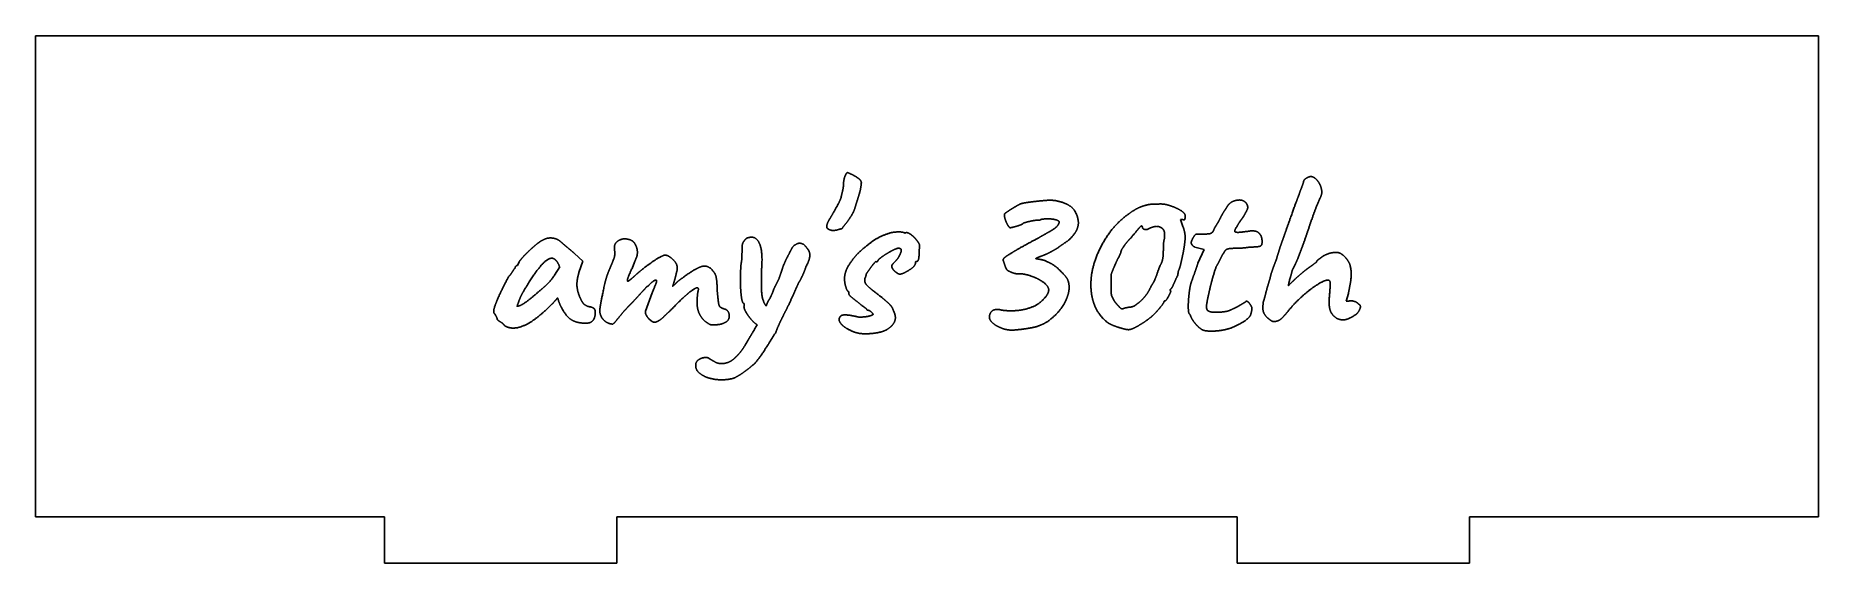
# Model space of a CAD drawing. Header units: millimetres. Extents: x 82 to 312, y 264 to 332.
import ezdxf

# ---------------------------------------------------------------- set-up
doc = ezdxf.new("R2010")
doc.units = ezdxf.units.MM
doc.layers.add('CUT', color=7, linetype='Continuous')
doc.layers.add('ENGRAVE', color=7, linetype='Continuous')

msp = doc.modelspace()

# ---------------------------------------------------------------- linework, layer by layer
at = {"layer": 'CUT'}
for p, q in [((81.5, 332), (81.5, 270)), ((311.5, 332), (81.5, 332)), ((311.5, 270), (311.5, 332)), ((81.5, 270), (126.5, 270)), ((126.5, 270), (126.5, 264)), ((156.5, 264), (156.5, 270)), ((156.5, 270), (236.5, 270)), ((236.5, 270), (236.5, 264)), ((266.5, 264), (266.5, 270)), ((266.5, 270), (311.5, 270)), ((126.5, 264), (156.5, 264)), ((236.5, 264), (266.5, 264))]:
    msp.add_line(p, q, dxfattribs=at)
at = {"layer": 'ENGRAVE'}
for p, q in [((210.97, 308.21), (211.09, 308.21)), ((229.21, 308.3), (229.51, 308.3)), ((229.51, 307.4), (229.21, 308.3)), ((152.11, 302.96), (151, 303.95)), ((231.07, 304.76), (232.27, 304.43)), ((232.27, 304.43), (231.46, 302.69)), ((143.89, 302.87), (143.65, 302.39)), ((149.11, 302.21), (148.45, 301.13)), ((151.6, 301.46), (152.11, 302.96)), ((158.44, 302), (158.77, 302.81)), ((220.24, 299.51), (220.24, 301.13)), ((161.02, 298.85), (160.18, 296.51)), ((172.9, 297.47), (172.9, 297.14)), ((186.43, 299), (186.43, 298.85)), ((250.6, 297.77), (250.87, 298.79)), ((250.84, 297.77), (250.6, 297.77)), ((160.63, 295.52), (160.93, 295.25))]:
    msp.add_line(p, q, dxfattribs=at)
for points in [[(185.6, 311.97), (185.74, 312.5), (185.74, 313.07)], [(185.74, 313.07), (185.74, 313.22), (185.81, 313.55)], [(185.81, 313.55), (185.89, 313.88), (186.04, 314.15)], [(186.04, 314.15), (186.19, 314.42), (186.34, 314.33)], [(186.34, 314.33), (186.61, 314.21), (187.03, 314)], [(187.03, 314), (187.45, 313.79), (187.76, 313.52)], [(188.02, 312.92), (187.96, 312.2), (187.69, 311.36)], [(187.76, 313.52), (188.08, 313.25), (188.02, 312.92)], [(244.87, 312.53), (245.02, 312.92), (245.08, 313.16)], [(245.08, 313.16), (245.08, 313.4), (245.42, 313.62)], [(245.42, 313.62), (245.77, 313.85), (246.04, 313.85)], [(246.04, 313.85), (246.46, 313.82), (246.85, 313.35)], [(246.85, 313.35), (247.24, 312.89), (247.39, 312.24)], [(184.79, 309.84), (185.26, 310.67), (185.41, 311.12)], [(185.41, 311.12), (185.47, 311.45), (185.6, 311.97)], [(187.69, 311.36), (187.42, 310.52), (187.24, 309.92)], [(208.6, 310.34), (209.02, 310.46), (209.84, 310.56)], [(209.84, 310.56), (210.67, 310.67), (211.49, 310.74)], [(211.49, 310.74), (212.32, 310.82), (212.68, 310.79)], [(212.68, 310.79), (214.06, 310.64), (214.9, 310.08)], [(235.66, 310.46), (235.93, 310.7), (236.54, 310.8)], [(236.54, 310.8), (237.16, 310.91), (237.61, 310.52)], [(237.61, 310.52), (237.85, 310.22), (237.88, 309.95)], [(243.4, 308.54), (244.06, 310.34), (244.39, 311.24)], [(244.39, 311.24), (244.72, 312.14), (244.87, 312.53)], [(247.18, 311), (246.7, 309.92), (246.23, 308.58)], [(247.39, 312.24), (247.54, 311.6), (247.18, 311)], [(183.67, 307.86), (183.82, 308.21), (183.97, 308.42)], [(183.97, 308.42), (184.33, 309.02), (184.79, 309.84)], [(186.58, 308.55), (186.1, 307.85), (185.59, 307.25)], [(187.24, 309.92), (187.06, 309.26), (186.58, 308.55)], [(206.56, 308.43), (206.44, 308.84), (206.5, 308.99)], [(206.5, 308.99), (206.56, 309.11), (206.93, 309.36)], [(206.87, 307.67), (206.68, 308.03), (206.56, 308.43)], [(206.93, 309.36), (207.31, 309.62), (207.79, 309.9)], [(207.79, 309.9), (208.27, 310.19), (208.6, 310.34)], [(210.97, 308.21), (210.82, 308.27), (210.31, 308.18)], [(211.54, 308.37), (211.09, 308.33), (211.09, 308.21)], [(212.74, 308.36), (211.99, 308.42), (211.54, 308.37)], [(213.55, 308), (213.52, 308.21), (212.74, 308.36)], [(214.9, 310.08), (215.74, 309.53), (215.98, 308.33)], [(215.98, 308.33), (216.13, 307.67), (215.84, 307.01)], [(219.13, 305.16), (220.18, 307.07), (221.65, 308.33)], [(221.65, 308.33), (222.43, 309.02), (223.21, 309.5)], [(223.21, 309.5), (223.99, 309.98), (224.89, 310.19)], [(224.89, 310.19), (225.22, 310.28), (225.83, 310.29)], [(225.83, 310.29), (226.45, 310.31), (226.66, 310.31)], [(226.66, 310.31), (227.26, 310.31), (227.99, 310.05)], [(227.99, 310.05), (228.73, 309.8), (229.27, 309.45)], [(229.27, 309.45), (229.81, 309.11), (229.81, 308.81)], [(229.78, 308.39), (229.75, 308.18), (229.51, 308.3)], [(229.81, 308.81), (229.81, 308.6), (229.78, 308.39)], [(234.1, 308.03), (234.31, 308.42), (234.44, 308.69)], [(234.44, 308.69), (234.58, 308.96), (234.88, 309.44)], [(234.88, 309.44), (235.03, 309.65), (235.21, 309.95)], [(235.21, 309.95), (235.39, 310.25), (235.66, 310.46)], [(237.08, 308.34), (236.77, 307.94), (236.5, 307.43)], [(237.64, 309.26), (237.4, 308.75), (237.08, 308.34)], [(237.88, 309.95), (237.91, 309.68), (237.64, 309.26)], [(242.59, 306.26), (242.92, 307.16), (243.4, 308.54)], [(246.23, 308.58), (245.77, 307.25), (245.32, 305.93)], [(146.71, 305.54), (147.34, 305.96), (148.01, 305.93)], [(148.01, 305.93), (148.69, 305.9), (149.17, 305.51)], [(173.2, 305.87), (174.31, 306.35), (174.82, 305.36)], [(183.61, 307.19), (183.52, 307.52), (183.67, 307.86)], [(184.1, 306.93), (183.82, 307.01), (183.61, 307.19)], [(184.87, 306.95), (184.39, 306.86), (184.1, 306.93)], [(185.41, 307.1), (185.2, 307.07), (184.87, 306.95)], [(185.59, 307.25), (185.62, 307.13), (185.41, 307.1)], [(189.49, 305.51), (190.54, 306.26), (191.92, 306.62)], [(191.92, 306.62), (192.34, 306.71), (192.88, 306.71)], [(192.88, 306.71), (193.42, 306.71), (193.66, 306.56)], [(193.66, 306.56), (193.9, 306.71), (194.26, 306.48)], [(194.26, 306.48), (194.62, 306.26), (194.98, 305.87)], [(207.22, 307.25), (207.07, 307.31), (206.87, 307.67)], [(207.68, 307.34), (207.31, 307.25), (207.22, 307.25)], [(208.43, 307.56), (208.06, 307.43), (207.68, 307.34)], [(208.84, 307.76), (208.81, 307.7), (208.43, 307.56)], [(209.33, 307.97), (208.87, 307.85), (208.84, 307.76)], [(210.31, 308.18), (209.8, 308.09), (209.33, 307.97)], [(209.59, 305.24), (210.85, 305.93), (211.52, 306.3)], [(211.52, 306.3), (212.2, 306.68), (212.57, 306.9)], [(212.57, 306.9), (212.95, 307.13), (213.22, 307.37)], [(213.22, 307.37), (213.58, 307.79), (213.55, 308)], [(215.84, 307.01), (215.56, 306.35), (214.69, 305.57)], [(222.82, 305.96), (222.28, 305.42), (221.9, 304.86)], [(223.88, 307.23), (223.48, 306.77), (222.82, 305.96)], [(224.29, 307.28), (224.29, 307.7), (223.88, 307.23)], [(224.54, 307.04), (224.29, 307.13), (224.29, 307.28)], [(225.01, 307.07), (224.8, 306.95), (224.54, 307.04)], [(225.59, 307.32), (225.25, 307.22), (225.01, 307.07)], [(226.15, 307.43), (225.94, 307.43), (225.59, 307.32)], [(226.55, 307.34), (226.36, 307.43), (226.15, 307.43)], [(226.87, 307.16), (226.75, 307.25), (226.55, 307.34)], [(227.11, 306.78), (227.08, 306.92), (226.87, 307.16)], [(227.14, 305.87), (227.14, 306.65), (227.11, 306.78)], [(229.51, 307.4), (229.63, 307.16), (229.72, 306.75)], [(229.72, 306.75), (229.81, 306.35), (229.81, 306.02)], [(229.81, 306.02), (229.81, 305.72), (229.73, 305.13)], [(230.59, 305.3), (230.59, 305.54), (230.86, 305.99)], [(230.86, 305.99), (231.13, 306.44), (231.25, 306.44)], [(231.25, 306.44), (231.4, 306.41), (231.8, 306.41)], [(231.8, 306.41), (232.21, 306.41), (232.6, 306.44)], [(232.6, 306.44), (232.99, 306.47), (233.08, 306.5)], [(233.08, 306.5), (233.2, 306.56), (233.32, 306.66)], [(233.32, 306.66), (233.44, 306.77), (233.5, 306.98)], [(233.5, 306.98), (233.65, 307.31), (233.77, 307.49)], [(233.77, 307.49), (233.89, 307.67), (234.1, 308.03)], [(236.5, 307.43), (236.02, 306.77), (236.32, 306.68)], [(236.32, 306.68), (236.62, 306.59), (238, 306.8)], [(238, 306.8), (238.87, 306.95), (239.26, 306.62)], [(239.26, 306.62), (239.65, 306.29), (239.71, 305.78)], [(242.03, 304.67), (242.26, 305.36), (242.59, 306.26)], [(245.32, 305.93), (244.87, 304.61), (244.42, 303.5)], [(144.26, 303.35), (144.58, 303.71), (145.03, 304.14)], [(145.03, 304.14), (145.48, 304.58), (145.94, 304.97)], [(145.94, 304.97), (146.41, 305.36), (146.71, 305.54)], [(149.17, 305.51), (149.26, 305.42), (149.57, 305.15)], [(149.57, 305.15), (149.89, 304.88), (150.29, 304.55)], [(150.29, 304.55), (150.7, 304.22), (151, 303.95)], [(156.1, 303.26), (156.25, 303.68), (156.22, 304.05)], [(156.16, 304.67), (156.16, 305.12), (156.44, 305.39)], [(156.22, 304.05), (156.19, 304.43), (156.16, 304.67)], [(156.44, 305.39), (156.73, 305.66), (157.09, 305.76)], [(157.09, 305.76), (157.45, 305.87), (157.66, 305.81)], [(157.66, 305.81), (158.5, 305.72), (158.8, 305.21)], [(158.8, 305.21), (159.1, 304.7), (159.13, 304.22)], [(159.13, 304.22), (159.16, 303.77), (159.01, 303.41)], [(161.11, 302.88), (162.1, 303.56), (162.7, 303.74)], [(162.7, 303.74), (163.21, 303.65), (163.64, 303.23)], [(172.51, 302.6), (172.63, 303.11), (172.63, 303.72)], [(172.63, 303.72), (172.63, 304.34), (172.66, 304.7)], [(172.66, 304.7), (172.63, 305.18), (172.85, 305.48)], [(172.85, 305.48), (173.08, 305.78), (173.2, 305.87)], [(174.82, 305.36), (175.33, 304.37), (175.18, 302.21)], [(178.45, 303.41), (178.81, 304.1), (179.03, 304.53)], [(179.03, 304.53), (179.26, 304.97), (179.53, 305.06)], [(179.53, 305.06), (180.01, 305.42), (180.61, 305.09)], [(180.61, 305.09), (180.97, 304.73), (181.19, 304.38)], [(181.19, 304.38), (181.42, 304.04), (181.37, 303.54)], [(186.41, 302.42), (186.97, 303.29), (187.6, 303.95)], [(187.6, 303.95), (188.44, 304.76), (189.49, 305.51)], [(191.11, 303.78), (190.57, 303.44), (190.27, 303.17)], [(192.14, 304.37), (191.65, 304.13), (191.11, 303.78)], [(192.13, 302.63), (192.73, 303.2), (192.95, 303.66)], [(192.79, 304.61), (192.64, 304.61), (192.14, 304.37)], [(193.18, 304.34), (193.18, 304.61), (192.79, 304.61)], [(192.95, 303.66), (193.18, 304.13), (193.18, 304.34)], [(194.98, 305.87), (195.34, 305.48), (195.52, 305.09)], [(195.5, 304.2), (195.49, 303.68), (195.43, 303.29)], [(195.52, 305.09), (195.52, 304.73), (195.5, 304.2)], [(206.53, 303.41), (206.77, 303.62), (207.49, 304.05)], [(207.49, 304.05), (208.21, 304.49), (209.59, 305.24)], [(211.78, 303.8), (211.33, 303.62), (210.94, 303.47)], [(212.44, 304.13), (212.23, 303.98), (211.78, 303.8)], [(213.53, 304.77), (213.13, 304.46), (212.44, 304.13)], [(214.69, 305.57), (213.94, 305.09), (213.53, 304.77)], [(217.75, 301.34), (218.08, 303.26), (219.13, 305.16)], [(221.44, 303.89), (221.35, 303.71), (221.26, 303.47)], [(221.53, 304.19), (221.53, 304.07), (221.44, 303.89)], [(221.9, 304.86), (221.53, 304.31), (221.53, 304.19)], [(226.9, 303.2), (226.99, 303.68), (226.99, 304.01)], [(226.99, 304.01), (226.99, 304.34), (227, 304.91)], [(227, 304.91), (227.02, 305.48), (227.14, 305.87)], [(229.52, 303.89), (229.39, 303.23), (229.25, 302.66)], [(229.73, 305.13), (229.66, 304.55), (229.52, 303.89)], [(230.72, 305), (230.59, 305.18), (230.59, 305.3)], [(231.07, 304.76), (230.86, 304.82), (230.72, 305)], [(234.76, 303.95), (234.64, 303.83), (234.4, 303.32)], [(234.98, 304.32), (234.88, 304.19), (234.76, 303.95)], [(235.33, 304.52), (235.09, 304.46), (234.98, 304.32)], [(235.69, 304.58), (235.57, 304.58), (235.33, 304.52)], [(236.2, 304.61), (235.81, 304.58), (235.69, 304.58)], [(236.95, 304.62), (236.44, 304.61), (236.2, 304.61)], [(238.18, 304.76), (237.46, 304.64), (236.95, 304.62)], [(239.56, 304.91), (239.32, 304.76), (238.18, 304.76)], [(239.71, 305.78), (239.8, 305.06), (239.56, 304.91)], [(241.6, 303.23), (241.81, 303.98), (242.03, 304.67)], [(247.51, 303.53), (248.35, 304.07), (249.34, 304.07)], [(249.34, 304.07), (249.7, 304.07), (250.09, 303.78)], [(250.09, 303.78), (250.48, 303.5), (250.81, 302.99)], [(142.51, 300.92), (142.75, 301.16), (142.99, 301.55)], [(142.99, 301.55), (143.23, 301.94), (143.35, 302.06)], [(143.35, 302.06), (143.35, 302.18), (143.44, 302.28)], [(143.44, 302.28), (143.53, 302.39), (143.65, 302.39)], [(143.89, 302.87), (143.95, 302.99), (144.26, 303.35)], [(146.57, 302.22), (145.66, 301.13), (144.43, 299.03)], [(148.09, 303.32), (147.49, 303.32), (146.57, 302.22)], [(148.57, 303.11), (148.33, 303.32), (148.09, 303.32)], [(149.11, 302.21), (148.81, 302.9), (148.57, 303.11)], [(151.6, 301.46), (151.21, 300.26), (151.39, 299.36)], [(155.21, 301.05), (155.35, 301.46), (155.56, 301.95)], [(155.56, 301.95), (155.77, 302.45), (156.1, 303.26)], [(158.44, 302), (157.96, 300.98), (157.9, 300.74)], [(158.69, 300.96), (159.04, 301.28), (159.34, 301.52)], [(159.01, 303.41), (158.86, 303.05), (158.77, 302.81)], [(159.34, 301.52), (160.12, 302.21), (161.11, 302.88)], [(163.64, 303.23), (164.08, 302.81), (164.2, 302.51)], [(164.24, 301.7), (164.14, 301.34), (164.08, 301.04)], [(164.2, 302.51), (164.35, 302.06), (164.24, 301.7)], [(164.95, 300.77), (166.45, 301.91), (167.33, 302.22)], [(167.33, 302.22), (168.22, 302.54), (168.85, 301.7)], [(168.85, 301.7), (169.21, 301.37), (169.31, 300.8)], [(172.43, 301.01), (172.45, 301.88), (172.51, 302.6)], [(175.18, 302.21), (175.09, 300.59), (175.15, 299.19)], [(177.4, 300.68), (177.55, 301.13), (177.85, 302)], [(177.85, 302), (178.15, 302.87), (178.45, 303.41)], [(180.88, 302.21), (180.64, 301.49), (180.35, 300.9)], [(181.37, 303.54), (181.33, 303.05), (180.88, 302.21)], [(185.86, 300.65), (185.86, 301.55), (186.41, 302.42)], [(188.68, 301.34), (188.65, 301.07), (188.54, 300.84)], [(189.16, 302), (188.86, 301.58), (188.68, 301.34)], [(189.7, 302.7), (189.46, 302.42), (189.16, 302)], [(189.94, 302.84), (189.94, 302.99), (189.7, 302.7)], [(190.1, 302.9), (190.06, 302.84), (189.94, 302.84)], [(190.27, 303.17), (190.15, 302.96), (190.1, 302.9)], [(191.95, 302.3), (191.95, 302.42), (192.04, 302.52)], [(192.02, 302.04), (191.95, 302.18), (191.95, 302.3)], [(192.1, 301.91), (192.1, 301.91), (192.02, 302.04)], [(192.04, 302.52), (192.13, 302.63), (192.13, 302.63)], [(192.37, 301.61), (192.22, 301.73), (192.1, 301.91)], [(192.7, 301.37), (192.52, 301.49), (192.37, 301.61)], [(193.48, 301.4), (192.97, 301.16), (192.7, 301.37)], [(194.56, 302.03), (193.99, 301.64), (193.48, 301.4)], [(195.01, 302.72), (195.01, 302.42), (194.56, 302.03)], [(195.08, 302.88), (195.01, 302.87), (195.01, 302.72)], [(195.16, 302.9), (195.16, 302.9), (195.08, 302.88)], [(195.43, 303.29), (195.37, 302.9), (195.16, 302.9)], [(206.32, 303.05), (206.29, 303.2), (206.53, 303.41)], [(206.53, 302.45), (206.38, 302.93), (206.32, 303.05)], [(206.86, 301.76), (206.68, 301.97), (206.53, 302.45)], [(207.64, 301.41), (207.25, 301.55), (206.86, 301.76)], [(208.3, 301.31), (208.03, 301.28), (207.64, 301.41)], [(209.84, 301.05), (208.9, 301.37), (208.3, 301.31)], [(210.55, 303.26), (210.55, 303.26), (210.83, 303.21)], [(210.94, 303.47), (210.55, 303.32), (210.55, 303.26)], [(210.83, 303.21), (211.12, 303.17), (211.46, 303.09)], [(211.46, 303.09), (211.81, 303.02), (211.96, 302.87)], [(211.96, 302.87), (212.83, 302.57), (213.56, 301.83)], [(213.56, 301.83), (214.3, 301.1), (214.6, 300.68)], [(217.67, 299.24), (217.6, 300.35), (217.75, 301.34)], [(220.49, 301.83), (220.3, 301.37), (220.24, 301.13)], [(220.9, 302.78), (220.69, 302.3), (220.49, 301.83)], [(221.26, 303.47), (221.11, 303.26), (220.9, 302.78)], [(225.95, 300.69), (226.15, 301.19), (226.57, 302.39)], [(226.57, 302.39), (226.81, 302.72), (226.9, 303.2)], [(228.89, 301.47), (228.88, 301.31), (228.88, 301.19)], [(229, 301.82), (228.91, 301.64), (228.89, 301.47)], [(229.25, 302.66), (229.12, 302.09), (229, 301.82)], [(230.95, 301.2), (231.25, 302.03), (231.46, 302.69)], [(233.8, 302.21), (233.38, 300.95), (233.09, 299.79)], [(234.4, 303.32), (234.16, 302.81), (233.8, 302.21)], [(240.76, 300.71), (240.82, 301.07), (240.98, 301.56)], [(240.98, 301.56), (241.15, 302.06), (241.33, 302.52)], [(241.33, 302.52), (241.51, 302.99), (241.6, 303.23)], [(243.61, 301.73), (243.58, 301.55), (243.49, 301.22)], [(243.71, 301.94), (243.61, 301.73), (243.61, 301.73)], [(243.94, 302.39), (243.82, 302.15), (243.71, 301.94)], [(244.22, 302.99), (244.06, 302.63), (243.94, 302.39)], [(244.42, 303.5), (244.39, 303.35), (244.22, 302.99)], [(244.24, 300.86), (244.72, 301.28), (245.08, 301.58)], [(245.08, 301.58), (245.44, 301.88), (245.8, 302.12)], [(245.8, 302.12), (246.13, 302.36), (246.41, 302.57)], [(246.41, 302.57), (246.7, 302.78), (246.7, 302.78)], [(246.7, 302.78), (246.76, 302.87), (246.83, 302.99)], [(246.83, 302.99), (246.91, 303.11), (247, 303.14)], [(247, 303.14), (247.06, 303.2), (247.21, 303.3)], [(247.21, 303.3), (247.36, 303.41), (247.51, 303.53)], [(250.81, 302.99), (251.32, 302.27), (251.2, 300.68)], [(141.46, 298.85), (141.94, 299.87), (142.51, 300.92)], [(144.43, 299.03), (144.04, 298.37), (143.83, 297.75)], [(145.48, 298.22), (146.5, 299.09), (147.16, 299.66)], [(147.16, 299.66), (147.82, 300.23), (148.45, 301.13)], [(151.39, 299.36), (151.57, 298.46), (151.96, 297.8)], [(154.36, 297.21), (154.51, 298.1), (154.93, 300.05)], [(154.93, 300.05), (155.08, 300.65), (155.21, 301.05)], [(157.9, 300.74), (157.84, 300.5), (157.84, 300.38)], [(157.84, 300.38), (157.87, 300.29), (158.11, 300.47)], [(158.11, 300.47), (158.35, 300.65), (158.69, 300.96)], [(159.82, 299.06), (159.64, 298.88), (159.19, 298.38)], [(160.19, 299.48), (160, 299.24), (159.82, 299.06)], [(160.51, 299.72), (160.39, 299.72), (160.19, 299.48)], [(160.96, 300.18), (160.63, 299.9), (160.51, 299.72)], [(161.47, 300.5), (161.29, 300.47), (160.96, 300.18)], [(161.02, 298.85), (161.53, 299.99), (161.6, 300.27)], [(161.6, 300.27), (161.68, 300.56), (161.47, 300.5)], [(163.69, 299.69), (163.69, 299.69), (164.08, 300.08)], [(163.78, 299.97), (163.69, 299.69), (163.69, 299.69)], [(163.96, 300.59), (163.87, 300.26), (163.78, 299.97)], [(164.08, 301.04), (164.05, 300.92), (163.96, 300.59)], [(164.08, 300.08), (164.47, 300.47), (164.95, 300.77)], [(166.87, 299.51), (166.63, 299.54), (165.74, 298.83)], [(166.84, 297.83), (166.87, 298.73), (166.97, 299.1)], [(166.97, 299.1), (167.08, 299.48), (166.87, 299.51)], [(169.31, 300.8), (169.42, 300.23), (169.42, 299.27)], [(169.42, 299.27), (169.48, 298.67), (169.55, 297.96)], [(172.46, 299.33), (172.42, 300.14), (172.43, 301.01)], [(172.61, 297.99), (172.51, 298.52), (172.46, 299.33)], [(175.15, 299.19), (175.21, 297.8), (175.75, 297.17)], [(176.51, 298.74), (176.65, 299.06), (176.68, 299.18)], [(176.68, 299.18), (176.71, 299.33), (176.95, 299.78)], [(176.95, 299.78), (177.19, 300.23), (177.4, 300.68)], [(179.57, 299.34), (179.38, 298.91), (179.23, 298.55)], [(179.92, 300.14), (179.77, 299.78), (179.57, 299.34)], [(180.35, 300.9), (180.07, 300.32), (179.92, 300.14)], [(186.04, 299.58), (185.86, 300.17), (185.86, 300.65)], [(186.43, 299), (186.22, 299), (186.04, 299.58)], [(188.54, 300.84), (188.44, 300.62), (188.47, 300.38)], [(188.47, 300.38), (188.5, 300.08), (188.77, 299.81)], [(188.77, 299.81), (189.04, 299.54), (189.55, 299.12)], [(189.55, 299.12), (190.6, 298.34), (191.12, 297.89)], [(211.36, 300.32), (210.79, 300.74), (209.84, 301.05)], [(212.2, 299.19), (212.23, 299.75), (211.36, 300.32)], [(211.36, 297.86), (212.17, 298.64), (212.2, 299.19)], [(214.6, 300.68), (215.02, 299.75), (214.7, 298.65)], [(218.2, 297.06), (217.75, 298.13), (217.67, 299.24)], [(220.24, 299.51), (220.24, 299), (220.27, 298.76)], [(224.6, 298.37), (225.1, 298.97), (225.43, 299.75)], [(225.43, 299.75), (225.76, 300.2), (225.95, 300.69)], [(227.95, 299.09), (227.95, 299), (227.8, 298.68)], [(227.9, 299.3), (227.83, 299.21), (227.95, 299.09)], [(228.1, 299.51), (227.98, 299.39), (227.9, 299.3)], [(228.49, 300.35), (228.22, 299.75), (228.1, 299.51)], [(228.88, 301.19), (228.76, 300.95), (228.49, 300.35)], [(230.29, 298.52), (230.38, 299.39), (230.5, 299.9)], [(230.5, 299.9), (230.65, 300.38), (230.95, 301.2)], [(233.09, 299.79), (232.81, 298.64), (232.6, 297.5)], [(240.25, 298.97), (240.46, 299.78), (240.76, 300.71)], [(243.22, 300.26), (243.16, 300.02), (243.13, 299.78)], [(243.13, 299.78), (243.28, 299.96), (243.55, 300.21)], [(243.31, 300.65), (243.28, 300.5), (243.22, 300.26)], [(243.49, 301.22), (243.4, 300.89), (243.31, 300.65)], [(243.55, 300.21), (243.82, 300.47), (244.24, 300.86)], [(246.83, 299.9), (245.89, 299.3), (244.87, 298.38)], [(248.23, 300.5), (247.78, 300.5), (246.83, 299.9)], [(248.53, 299.91), (248.56, 300.5), (248.23, 300.5)], [(248.38, 298.01), (248.5, 299.33), (248.53, 299.91)], [(251.06, 299.78), (250.93, 299.12), (250.87, 298.79)], [(251.2, 300.68), (251.2, 300.44), (251.06, 299.78)], [(140.65, 296.24), (140.5, 296.42), (140.74, 297.12)], [(140.74, 297.12), (140.98, 297.83), (141.46, 298.85)], [(143.83, 297.75), (143.62, 297.14), (143.62, 297.14)], [(143.62, 297.14), (143.83, 297.11), (144.28, 297.36)], [(144.28, 297.36), (144.73, 297.62), (145.48, 298.22)], [(148.15, 297.44), (146.02, 295.28), (144.5, 294.63)], [(148.52, 297.84), (148.33, 297.62), (148.15, 297.44)], [(148.84, 298.22), (148.72, 298.07), (148.52, 297.84)], [(149.06, 297.57), (148.87, 298.07), (148.84, 298.22)], [(149.38, 296.9), (149.26, 297.08), (149.06, 297.57)], [(151, 295.19), (150.1, 295.52), (149.38, 296.9)], [(151.96, 297.8), (152.26, 297.17), (153.04, 297.05)], [(153.04, 297.05), (153.28, 297.02), (153.49, 296.87)], [(153.49, 296.87), (153.7, 296.72), (153.7, 296.39)], [(154.39, 296), (154.21, 296.33), (154.36, 297.21)], [(158.23, 297.35), (157.84, 296.99), (157.33, 296.39)], [(159.19, 298.38), (158.74, 297.89), (158.23, 297.35)], [(165.74, 298.83), (164.86, 298.13), (163.36, 296.54)], [(167.15, 296.12), (166.81, 296.78), (166.84, 297.83)], [(169.55, 297.96), (169.63, 297.26), (169.75, 297.11)], [(169.75, 297.11), (169.84, 296.99), (170.08, 296.88)], [(170.08, 296.88), (170.32, 296.78), (170.53, 296.72)], [(170.53, 296.72), (170.95, 296.51), (170.99, 295.95)], [(172.9, 297.47), (172.72, 297.47), (172.61, 297.99)], [(173.09, 296.46), (172.84, 296.93), (172.9, 297.14)], [(175.75, 297.17), (175.84, 297.41), (175.94, 297.65)], [(175.94, 297.65), (176.05, 297.89), (176.2, 298.07)], [(176.2, 298.07), (176.38, 298.43), (176.51, 298.74)], [(179.23, 298.55), (178.69, 297.35), (178.3, 296.6)], [(186.85, 298.22), (186.31, 298.64), (186.43, 298.85)], [(188.05, 297.26), (187.39, 297.8), (186.85, 298.22)], [(188.51, 296.93), (188.32, 297.08), (188.05, 297.26)], [(188.77, 296.63), (188.71, 296.78), (188.51, 296.93)], [(191.12, 297.89), (191.65, 297.44), (191.86, 297.17)], [(191.86, 297.17), (192.07, 296.9), (192.13, 296.63)], [(204.88, 296.51), (205.18, 296.78), (205.84, 296.69)], [(205.84, 296.69), (207.34, 296.39), (208.93, 296.7)], [(208.93, 296.7), (210.52, 297.02), (211.36, 297.86)], [(214.7, 298.65), (214.39, 297.56), (213.59, 296.58)], [(219.67, 295.13), (218.65, 296), (218.2, 297.06)], [(220.27, 298.76), (220.3, 298.52), (220.37, 298.37)], [(220.37, 298.37), (220.45, 298.22), (220.6, 297.92)], [(220.6, 297.92), (220.72, 297.71), (220.97, 297.42)], [(220.97, 297.42), (221.23, 297.14), (221.32, 297.02)], [(221.32, 297.02), (221.65, 296.72), (221.75, 296.79)], [(221.75, 296.79), (221.86, 296.87), (222.43, 296.99)], [(222.43, 296.99), (222.76, 296.99), (223.06, 297.09)], [(223.06, 297.09), (223.36, 297.2), (223.57, 297.41)], [(223.57, 297.41), (224.11, 297.77), (224.6, 298.37)], [(226.67, 297.08), (226.27, 296.57), (225.73, 296.03)], [(227.08, 297.71), (227.08, 297.59), (226.67, 297.08)], [(227.15, 297.81), (227.08, 297.8), (227.08, 297.71)], [(227.23, 297.83), (227.23, 297.83), (227.15, 297.81)], [(227.48, 298.1), (227.32, 297.83), (227.23, 297.83)], [(227.8, 298.68), (227.65, 298.37), (227.48, 298.1)], [(230.21, 296.94), (230.2, 297.65), (230.29, 298.52)], [(230.35, 296.15), (230.23, 296.24), (230.21, 296.94)], [(232.6, 297.5), (232.51, 296.93), (232.64, 296.67)], [(235.42, 296.54), (235.75, 296.69), (236.11, 296.85)], [(236.11, 296.85), (236.47, 297.02), (236.77, 297.2)], [(236.77, 297.2), (237.04, 297.35), (237.31, 297.51)], [(237.31, 297.51), (237.58, 297.68), (237.58, 297.68)], [(237.58, 297.68), (237.73, 297.92), (238.01, 297.6)], [(238.01, 297.6), (238.3, 297.29), (238.42, 296.93)], [(238.42, 296.93), (238.42, 296.57), (238.27, 296.07)], [(239.86, 296.58), (239.8, 296.99), (239.89, 297.68)], [(239.89, 297.68), (240.04, 298.16), (240.25, 298.97)], [(244.87, 298.38), (243.85, 297.47), (243.1, 296.51)], [(248.54, 296.54), (248.35, 297.08), (248.38, 298.01)], [(250.84, 297.77), (251.17, 297.89), (251.48, 297.8)], [(251.48, 297.8), (251.8, 297.71), (251.8, 297.71)], [(251.8, 297.71), (251.95, 297.62), (252.08, 297.5)], [(252.08, 297.5), (252.22, 297.38), (252.34, 297.32)], [(252.34, 297.32), (252.52, 297.08), (252.28, 296.63)], [(140.9, 295.86), (140.77, 296.12), (140.65, 296.24)], [(141.04, 295.49), (141.04, 295.61), (140.9, 295.86)], [(141.44, 295.13), (141.04, 295.37), (141.04, 295.49)], [(141.97, 294.65), (141.85, 294.89), (141.44, 295.13)], [(144.5, 294.63), (142.99, 293.99), (141.97, 294.65)], [(152.89, 294.98), (151.9, 294.86), (151, 295.19)], [(153.44, 295.35), (153.19, 295.04), (152.89, 294.98)], [(153.7, 296.39), (153.7, 295.67), (153.44, 295.35)], [(154.97, 295.19), (154.54, 295.52), (154.39, 296)], [(155.95, 294.83), (155.41, 294.86), (154.97, 295.19)], [(156.43, 295.31), (156.04, 294.83), (155.95, 294.83)], [(157.33, 296.39), (156.82, 295.79), (156.43, 295.31)], [(160.27, 296), (160.12, 296.3), (160.18, 296.51)], [(160.63, 295.52), (160.42, 295.7), (160.27, 296)], [(161.69, 295.16), (161.26, 294.95), (160.93, 295.25)], [(162.56, 295.8), (162.13, 295.37), (161.69, 295.16)], [(163.36, 296.54), (163, 296.24), (162.56, 295.8)], [(167.95, 295.13), (167.5, 295.46), (167.15, 296.12)], [(168.61, 294.74), (168.4, 294.8), (167.95, 295.13)], [(169.61, 294.77), (169.12, 294.71), (168.61, 294.74)], [(170.56, 295.1), (170.11, 294.83), (169.61, 294.77)], [(170.99, 295.95), (171.04, 295.4), (170.56, 295.1)], [(173.75, 295.5), (173.35, 296), (173.09, 296.46)], [(173.44, 292.79), (173.98, 293.69), (174.58, 294.74)], [(174.58, 294.74), (174.16, 295.01), (173.75, 295.5)], [(177.61, 295.22), (177.31, 294.59), (176.98, 293.75)], [(178.3, 296.6), (177.91, 295.85), (177.61, 295.22)], [(185.54, 294.72), (185.08, 295.19), (185.17, 295.55)], [(185.17, 295.55), (185.23, 295.73), (185.38, 295.88)], [(185.38, 295.88), (185.53, 296.03), (186.05, 296.01)], [(187.03, 293.84), (186.01, 294.26), (185.54, 294.72)], [(186.05, 296.01), (186.58, 296), (187.69, 295.73)], [(187.69, 295.73), (188.2, 295.73), (188.66, 295.79)], [(188.66, 295.79), (189.13, 295.85), (189.43, 296)], [(189.31, 296.39), (189.07, 296.63), (188.77, 296.63)], [(189.52, 296.16), (189.46, 296.27), (189.31, 296.39)], [(189.43, 296), (189.58, 296.06), (189.52, 296.16)], [(192.25, 295.02), (191.86, 294.35), (191.05, 293.99)], [(192.13, 296.63), (192.64, 295.7), (192.25, 295.02)], [(204.94, 295.01), (204.52, 295.4), (204.55, 295.76)], [(204.55, 295.76), (204.58, 296.24), (204.88, 296.51)], [(206.06, 294.33), (205.36, 294.62), (204.94, 295.01)], [(211.75, 294.98), (210.91, 294.5), (209.69, 294.3)], [(213.59, 296.58), (212.8, 295.61), (211.75, 294.98)], [(220.58, 294.63), (220, 294.86), (219.67, 295.13)], [(221.72, 294.26), (221.17, 294.41), (220.58, 294.63)], [(223.46, 294.45), (222.82, 294.11), (222.49, 294.11)], [(224.77, 295.26), (224.11, 294.8), (223.46, 294.45)], [(225.73, 296.03), (225.43, 295.73), (224.77, 295.26)], [(230.42, 296.06), (230.35, 296.15), (230.35, 296.15)], [(230.5, 295.91), (230.5, 295.97), (230.42, 296.06)], [(230.9, 295.17), (230.59, 295.61), (230.5, 295.91)], [(231.61, 294.39), (231.22, 294.74), (230.9, 295.17)], [(232.64, 296.67), (232.78, 296.42), (233.41, 296.36)], [(233.41, 296.36), (233.74, 296.33), (234.37, 296.37)], [(234.37, 296.37), (235, 296.42), (235.42, 296.54)], [(237.16, 295.04), (235.81, 294.2), (234.46, 294.02)], [(238.27, 296.07), (238.12, 295.58), (237.16, 295.04)], [(240.37, 295.67), (239.92, 296.18), (239.86, 296.58)], [(240.83, 295.32), (240.58, 295.52), (240.37, 295.67)], [(241.3, 295.16), (241.09, 295.13), (240.83, 295.32)], [(242.32, 295.62), (241.9, 295.19), (241.3, 295.16)], [(243.1, 296.51), (242.74, 296.06), (242.32, 295.62)], [(249.31, 295.61), (248.74, 296), (248.54, 296.54)], [(250.46, 295.4), (249.91, 295.28), (249.31, 295.61)], [(251.74, 296), (251.02, 295.52), (250.46, 295.4)], [(252.28, 296.63), (252.04, 296.18), (251.74, 296)], [(172.66, 291.53), (172.9, 291.89), (173.44, 292.79)], [(176.98, 293.75), (176.29, 292.64), (175.64, 291.63)], [(188.42, 293.58), (187.6, 293.6), (187.03, 293.84)], [(190, 293.7), (189.25, 293.57), (188.42, 293.58)], [(191.05, 293.99), (190.75, 293.84), (190, 293.7)], [(207.52, 294.05), (206.77, 294.05), (206.06, 294.33)], [(209.69, 294.3), (208.48, 294.11), (207.52, 294.05)], [(222.49, 294.11), (222.28, 294.11), (221.72, 294.26)], [(232.33, 293.99), (232, 294.05), (231.61, 294.39)], [(234.46, 294.02), (233.11, 293.84), (232.33, 293.99)], [(166.72, 289.1), (166.54, 289.79), (166.9, 290.12)], [(166.9, 290.12), (167.26, 290.45), (167.75, 290.51)], [(167.75, 290.51), (168.25, 290.57), (168.4, 290.39)], [(168.4, 290.39), (168.64, 290.24), (169.16, 289.94)], [(169.16, 289.94), (169.69, 289.64), (170.47, 289.79)], [(170.47, 289.79), (171.16, 289.94), (171.7, 290.45)], [(171.7, 290.45), (172.24, 290.96), (172.66, 291.53)], [(175.64, 291.63), (175, 290.63), (174.28, 289.76)], [(167.54, 288.23), (166.87, 288.62), (166.72, 289.1)], [(169.21, 287.7), (168.22, 287.84), (167.54, 288.23)], [(171.28, 287.78), (170.2, 287.57), (169.21, 287.7)], [(172.28, 288.24), (171.7, 287.87), (171.28, 287.78)], [(173.42, 289.05), (172.87, 288.62), (172.28, 288.24)], [(174.28, 289.76), (173.98, 289.49), (173.42, 289.05)]]:
    msp.add_open_spline(points, degree=2, dxfattribs=at)

doc.saveas('drawing.dxf')
